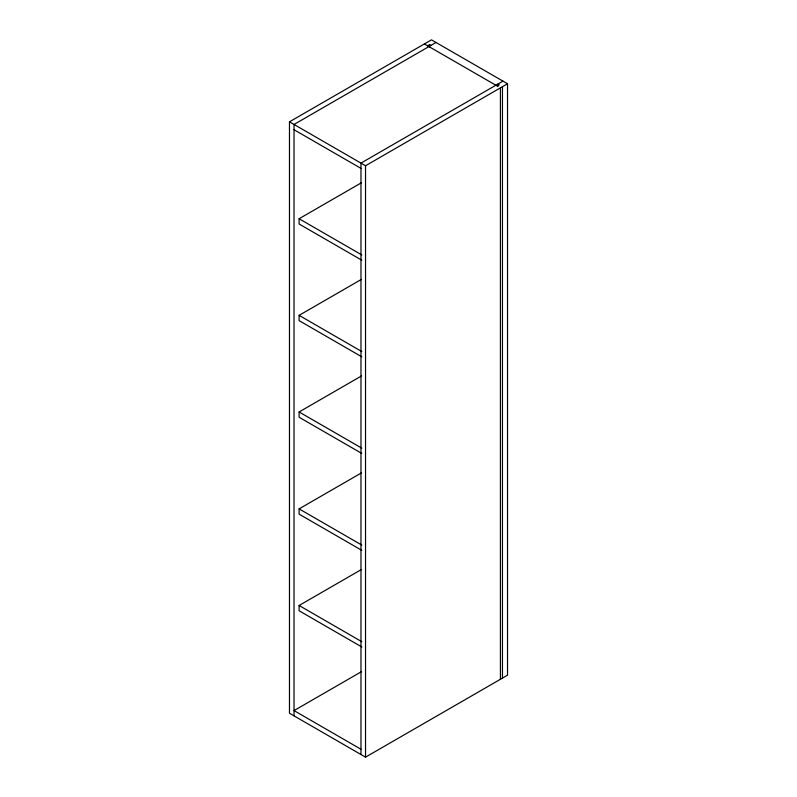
<?xml version="1.0" encoding="UTF-8"?>
<svg xmlns="http://www.w3.org/2000/svg" width="797" height="797" viewBox="0 0 797 797"><rect width="100%" height="100%" fill="white"/><g stroke="black" fill="none" stroke-linecap="round" stroke-linejoin="round"><path stroke-width="1.2" d="M289.47 121.821L431.466 39.85L507.53 83.765L507.53 675.179L365.534 757.15L289.47 713.235L289.47 121.821L365.534 165.746L507.53 83.765M427.531 45.778L429.563 44.612L430.958 45.409M436.029 42.48L294.033 124.462L294.033 715.865M502.967 81.135L360.971 163.106L360.971 754.52M361.798 260.201L299.104 224.007L299.104 218.737L361.34 182.812M361.798 356.817L299.104 320.623L299.104 315.353L361.34 279.428M361.798 453.433L299.104 417.239L299.104 411.969L361.539 375.925M361.798 550.338L299.104 514.145L299.104 508.875L361.34 472.95M361.798 646.955L299.104 610.761L299.104 605.491L361.34 569.566M361.479 671.662L294.033 710.595L360.971 749.25M424.363 43.945L497.258 86.036L499.291 84.861L497.896 84.054L497.896 86.544M294.033 129.732L360.971 168.376M299.104 218.737L361.798 254.93M299.104 315.353L361.798 351.547M299.104 411.969L361.798 448.163M299.104 508.875L361.798 545.068M299.104 605.491L361.798 641.685M502.459 86.694L502.459 678.098M500.426 87.869L500.426 679.273M429.563 44.612L429.563 47.093M365.534 165.746L365.534 757.15"/></g></svg>
